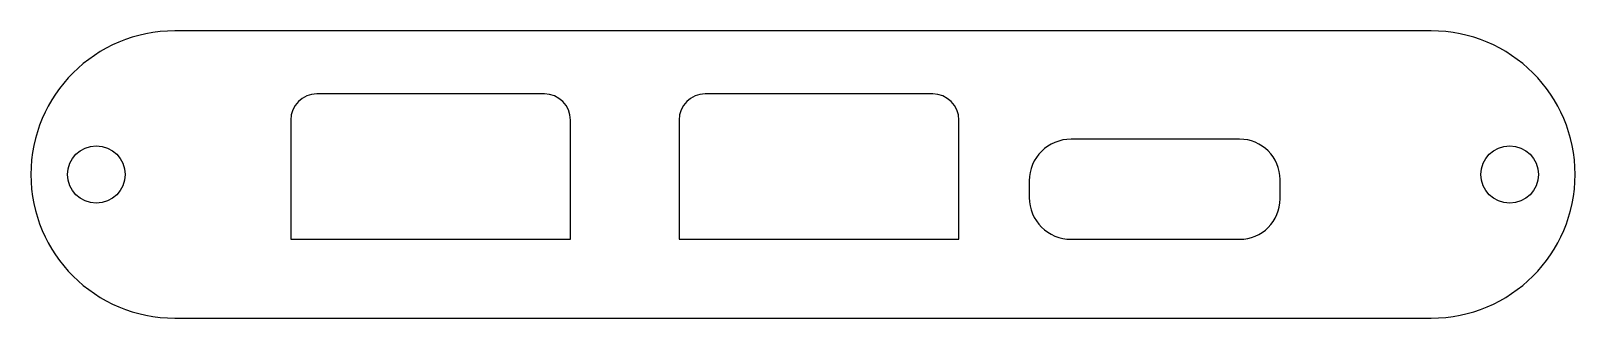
# Model space of a CAD drawing. Header units: millimetres. Extents: x -45.9 to 13.1, y 19.4 to 30.4.
import ezdxf

# ---------------------------------------------------------------- set-up
doc = ezdxf.new("R2010")
doc.units = ezdxf.units.MM
doc.layers.add('Sketch', color=7, linetype='CONTINUOUS')

msp = doc.modelspace()

# ---------------------------------------------------------------- linework, layer by layer
at = {"layer": 'Sketch'}
for p, q in [((7.63877, 30.3949, -74.7307), (-40.3612, 30.3949, -74.7307)), ((-26.2435, 27.9802, -74.7307), (-34.9342, 27.9802, -74.7307)), ((-11.406, 27.9802, -74.7307), (-20.0966, 27.9802, -74.7307)), ((-35.9342, 26.9802, -74.7307), (-35.9342, 22.4141, -74.7307)), ((-25.2435, 22.4141, -74.7307), (-25.2435, 26.9802, -74.7307)), ((-21.0966, 26.9802, -74.7307), (-21.0966, 22.4141, -74.7307)), ((-10.406, 22.4141, -74.7307), (-10.406, 26.9802, -74.7307)), ((0.317912, 26.249, -74.7307), (-6.11778, 26.249, -74.7307)), ((-7.71567, 24.6511, -74.7307), (-7.71567, 24.012, -74.7307)), ((1.8667, 23.9629, -74.7307), (1.8667, 24.7002, -74.7307)), ((-35.9342, 22.4141, -74.7307), (-25.2435, 22.4141, -74.7307)), ((-21.0966, 22.4141, -74.7307), (-10.406, 22.4141, -74.7307)), ((-6.11778, 22.4141, -74.7307), (0.317912, 22.4141, -74.7307)), ((-40.3612, 19.3949, -74.7307), (7.63877, 19.3949, -74.7307))]:
    msp.add_line(p, q, dxfattribs=at)
for centre in [(-43.3612, 24.8949), (10.6388, 24.8949)]:
    msp.add_circle(centre, 1.1, dxfattribs=at)
for centre, radius, start, end in [((-40.3612, 24.8949, -74.7307), 5.5, 90, -90), ((7.63877, 24.8949, -74.7307), 5.5, -90, 90), ((-34.9342, 26.9802, -74.7307), 1, 90, 180), ((-26.2435, 26.9802, -74.7307), 1, 0, 90), ((-20.0966, 26.9802, -74.7307), 1, 90, 180), ((-11.406, 26.9802, -74.7307), 1, 0, 90), ((-6.11778, 24.6511, -74.7307), 1.59789, 90, 180), ((0.317912, 24.7002, -74.7307), 1.54879, 0, 90), ((-6.11778, 24.012, -74.7307), 1.59789, 180, -90), ((0.317912, 23.9629, -74.7307), 1.54879, -90, 0)]:
    msp.add_arc(centre, radius, start, end, dxfattribs=at)

doc.saveas('drawing.dxf')
